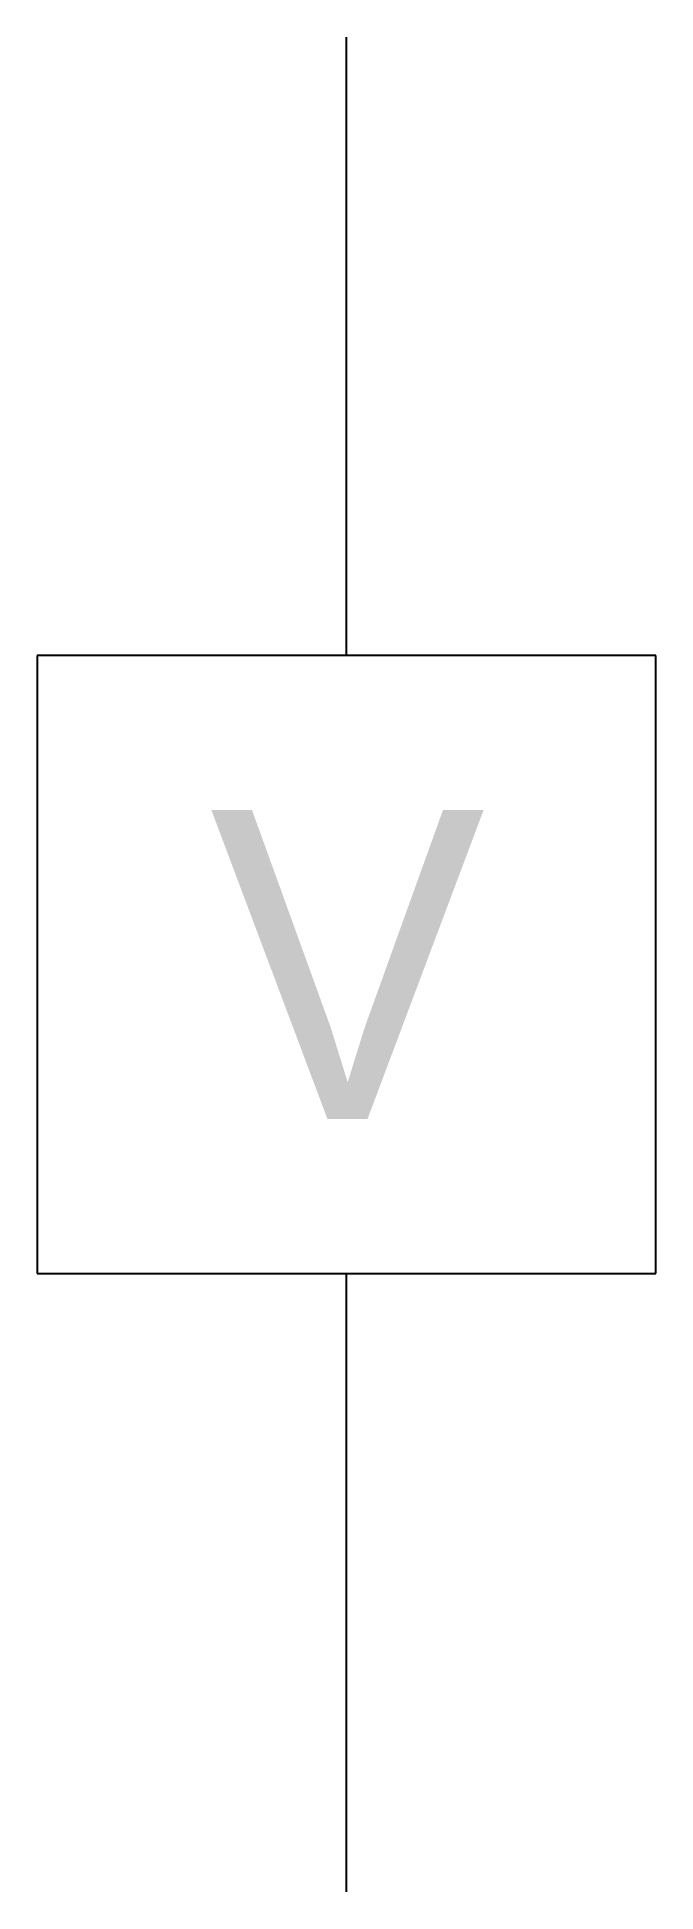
# Model space of a CAD drawing. Extents: x -0.094 to 0.094, y 0 to 0.562.
import ezdxf
from ezdxf.enums import TextEntityAlignment as Align

# ---------------------------------------------------------------- set-up
doc = ezdxf.new("R2010")
doc.units = 0
doc.header["$MEASUREMENT"] = 0
doc.layers.get('0').update_dxf_attribs({"linetype": 'CONTINUOUS'})

msp = doc.modelspace()

# ---------------------------------------------------------------- linework, layer by layer
for p, q in [((0, 0.375), (0, 0.5625)), ((-0.09375, 0.375), (-0.09375, 0.1875)), ((0.09375, 0.375), (-0.09375, 0.375)), ((0.09375, 0.1875), (0.09375, 0.375)), ((-0.09375, 0.1875), (0.09375, 0.1875)), ((0, 0), (0, 0.1875))]:
    msp.add_line(p, q)

# ---------------------------------------------------------------- texts
at = {"color": 4}
msp.add_text('V', height=0.09375, dxfattribs=at).set_placement((0.0003, 0.28125), align=Align.MIDDLE)

doc.saveas('drawing.dxf')
